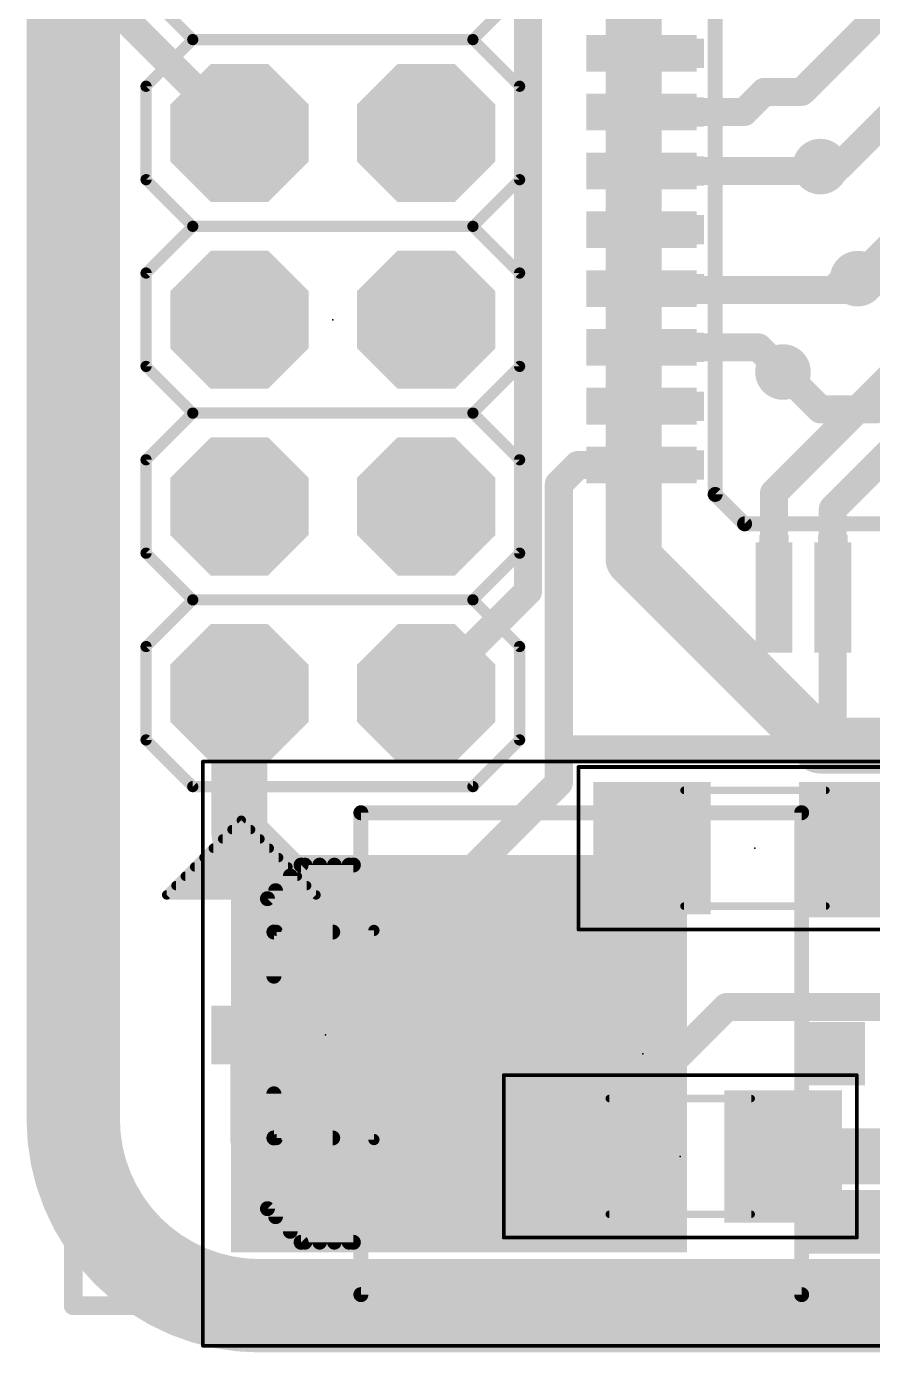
# Model space of a CAD drawing. Extents: x -0.6 to 31.5, y -1.9 to 65.7.
# Drawn here: x -0.64 to 10.87, y -0.64 to 17.4 of the extents above; entities that cross this region are included whole.
import ezdxf

# ---------------------------------------------------------------- set-up
doc = ezdxf.new("R2010")
doc.units = 0
for name, color, linetype in [('1', 22, 'CONTINUOUS'), ('16', 175, 'CONTINUOUS'), ('17', 82, 'CONTINUOUS'), ('18', 82, 'CONTINUOUS'), ('21', 253, 'CONTINUOUS'), ('22', 253, 'CONTINUOUS'), ('23', 7, 'CONTINUOUS'), ('24', 7, 'CONTINUOUS'), ('39', 22, 'CONTINUOUS'), ('40', 175, 'CONTINUOUS'), ('51', 253, 'CONTINUOUS'), ('52', 253, 'CONTINUOUS')]:
    doc.layers.add(name, color=color, linetype=linetype)

# ---------------------------------------------------------------- blocks, each defined once
blk = doc.blocks.new('RECT')
blk.add_solid([(-0.5, -0.5), (0.5, -0.5), (-0.5, 0.5), (0.5, 0.5)])
blk = doc.blocks.new('OCTAGONP')
at = {"const_width": 0.5}
blk.add_lwpolyline([(-0.25, -0.1036), (-0.25, 0.1036), (-0.1036, 0.25), (0.1036, 0.25), (0.25, 0.1036), (0.25, -0.1036), (0.1036, -0.25), (-0.1036, -0.25), (-0.25, -0.1036), (-0.25, 0.1036)], dxfattribs=at)
blk = doc.blocks.new('ROUNDV')
at = {"const_width": 0.5}
blk.add_lwpolyline([(0, -0.25, 1), (0, 0.25, 1), (0, -0.25)], format="xyb", dxfattribs=at)

msp = doc.modelspace()

# ---------------------------------------------------------------- linework, layer by layer
at = {"layer": '1'}
for points, const_width in [([(0.762, 17.4498), (0.762, 26.207)], 0.381), ([(9.906, 16.51), (11.176, 17.78)], 0.381), ([(2.2606, 15.9512), (0.762, 17.4498)], 0.381), ([(9.123, 16.235), (9.398, 16.51)], 0.381), ([(9.398, 16.51), (9.906, 16.51)], 0.381), ([(7.73, 16.235), (9.123, 16.235)], 0.381), ([(7.73, 15.435), (10.355, 15.435)], 0.381), ([(10.355, 15.435), (10.16, 15.494)], 0.381), ([(12.446, 13.97), (9.53, 11.054)], 0.381), ([(10.414, 13.8938), (10.668, 13.97)], 0.381), ([(10.4902, 13.8176), (10.414, 13.8938)], 0.381), ([(7.73, 13.835), (7.7474, 13.8176)], 0.381), ([(7.7474, 13.8176), (10.4902, 13.8176)], 0.381), ([(7.73, 13.035), (9.317, 13.035)], 0.381), ([(9.317, 13.035), (9.652, 12.7)], 0.381), ([(10.33, 10.838), (11.176, 11.684)], 0.381), ([(6.604, 11.176), (6.863, 11.435)], 0.381), ([(7.73, 11.435), (6.863, 11.435)], 0.381), ([(6.604, 7.5082), (6.604, 11.176)], 0.381), ([(9.53, 11.054), (9.53, 9.635)], 0.381), ([(10.33, 10.838), (10.33, 9.635)], 0.381), ([(10.33, 9.635), (10.33, 7.6266)], 0.381), ([(6.6633, 7.5675), (6.604, 7.5082)], 0.381), ([(8.128, 7.5675), (6.6633, 7.5675)], 0.381), ([(8.128, 7.5675), (7.9029, 7.5675)], 0.381), ([(10.2709, 7.5675), (8.128, 7.5675)], 0.381), ([(10.33, 7.6266), (10.2709, 7.5675)], 0.381), ([(10.2709, 7.5675), (12.6225, 7.5675)], 0.381), ([(6.604, 7.5082), (6.604, 7.112)], 0.381), ([(6.604, 7.112), (4.429, 4.937)], 0.381), ([(4.429, 2.781), (7.871, 6.223)], 0.381), ([(11.306, 5.588), (10.671, 6.223)], 0.381), ([(4.429, 4.633), (4.429, 4.937)], 0.381), ([(8.887, 4.064), (6.855, 2.032)], 0.381), ([(11.43, 4.064), (8.887, 4.064)], 0.381), ([(2.329, 3.683), (2.329, 2.243)], 0.381), ([(4.429, 2.733), (4.429, 2.781)], 0.381), ([(2.329, 2.243), (3.048, 1.524)], 0.381), ([(9.655, 2.032), (11.684, 2.032)], 0.762), ([(6.855, 2.032), (6.347, 1.524)], 0.381), ([(3.048, 1.524), (6.347, 1.524)], 0.381)]:
    msp.add_lwpolyline(points, dxfattribs=dict(at, const_width=const_width))
for points, const_width in [([(0.8294, 17.5172, 1), (0.6946, 17.3824)], 0.1905), ([(0.6667, 17.4498, 1), (0.8573, 17.4498)], 0.1905), ([(9.398, 16.6053, 1), (9.398, 16.4148)], 0.1905), ([(9.4654, 16.4426, 1), (9.3306, 16.5774)], 0.1905), ([(9.8386, 16.5774, 1), (9.9734, 16.4426)], 0.1905), ([(9.906, 16.4148, 1), (9.906, 16.6053)], 0.1905), ([(7.73, 16.3303, 1), (7.73, 16.1398)], 0.1905), ([(9.123, 16.1398, 1), (9.123, 16.3303)], 0.1905), ([(9.0557, 16.3024, 1), (9.1904, 16.1677)], 0.1905), ([(2.1932, 15.8838, 1), (2.328, 16.0186)], 0.1905), ([(7.73, 15.5303, 1), (7.73, 15.3398)], 0.1905), ([(10.1876, 15.5852, 1), (10.1324, 15.4028)], 0.1905), ([(10.3274, 15.3438, 1), (10.3826, 15.5262)], 0.1905), ([(10.355, 15.3398, 1), (10.355, 15.5303)], 0.1905), ([(10.4814, 13.9612, 1), (10.3466, 13.8264)], 0.1905), ([(10.3866, 13.985, 1), (10.4414, 13.8026)], 0.1905), ([(10.6954, 13.8788, 1), (10.6406, 14.0612)], 0.1905), ([(7.7974, 13.9024, 1), (7.6627, 13.7677)], 0.1905), ([(7.7474, 13.9129, 1), (7.7474, 13.7224)], 0.1905), ([(7.6801, 13.7502, 1), (7.8148, 13.885)], 0.1905), ([(10.4228, 13.7502, 1), (10.5576, 13.885)], 0.1905), ([(10.4902, 13.7224, 1), (10.4902, 13.9129)], 0.1905), ([(7.73, 13.1303, 1), (7.73, 12.9398)], 0.1905), ([(9.3843, 13.1024, 1), (9.2496, 12.9677)], 0.1905), ([(9.317, 12.9398, 1), (9.317, 13.1303)], 0.1905), ([(9.5846, 12.6326, 1), (9.7194, 12.7674)], 0.1905), ([(6.863, 11.5303, 1), (6.863, 11.3398)], 0.1905), ([(6.9304, 11.3677, 1), (6.7957, 11.5024)], 0.1905), ([(7.73, 11.3398, 1), (7.73, 11.5303)], 0.1905), ([(6.6993, 11.176, 1), (6.5088, 11.176)], 0.1905), ([(6.5366, 11.2434, 1), (6.6714, 11.1086)], 0.1905), ([(9.6253, 11.054, 1), (9.4348, 11.054)], 0.1905), ([(9.4627, 11.1214, 1), (9.5974, 10.9867)], 0.1905), ([(10.4253, 10.838, 1), (10.2348, 10.838)], 0.1905), ([(10.2627, 10.9054, 1), (10.3974, 10.7707)], 0.1905), ([(10.4253, 9.635, 1), (10.2348, 9.635)], 0.1905), ([(9.4348, 9.635, 1), (9.6253, 9.635)], 0.1905), ([(10.2348, 9.635, 1), (10.4253, 9.635)], 0.1905), ([(6.6633, 7.6628, 1), (6.6633, 7.4723)], 0.1905), ([(6.7307, 7.5001, 1), (6.596, 7.6349)], 0.1905), ([(7.9029, 7.6628, 1), (7.9029, 7.4723)], 0.1905), ([(8.128, 7.6628, 1), (8.128, 7.4723)], 0.1905), ([(8.128, 7.4723, 1), (8.128, 7.6628)], 0.1905), ([(8.128, 7.4723, 1), (8.128, 7.6628)], 0.1905), ([(10.2709, 7.6628, 1), (10.2709, 7.4723)], 0.1905), ([(10.3974, 7.5593, 1), (10.2627, 7.694)], 0.1905), ([(10.2709, 7.4723, 1), (10.2709, 7.6628)], 0.1905), ([(6.6993, 7.5082, 1), (6.5088, 7.5082)], 0.1905), ([(6.5366, 7.5755, 1), (6.6714, 7.4408)], 0.1905), ([(6.5088, 7.5082, 1), (6.6993, 7.5082)], 0.1905), ([(10.2035, 7.6349, 1), (10.3382, 7.5001)], 0.1905), ([(10.2348, 7.6266, 1), (10.4253, 7.6266)], 0.1905), ([(6.6714, 7.0446, 1), (6.5366, 7.1794)], 0.1905), ([(6.5088, 7.112, 1), (6.6993, 7.112)], 0.1905), ([(7.9384, 6.1556, 1), (7.8036, 6.2904)], 0.1905), ([(10.7384, 6.2904, 1), (10.6036, 6.1556)], 0.1905), ([(4.3616, 5.0044, 1), (4.4964, 4.8696)], 0.1905), ([(4.5243, 4.937, 1), (4.3338, 4.937)], 0.1905), ([(4.3338, 4.633, 1), (4.5243, 4.633)], 0.1905), ([(8.887, 4.1593, 1), (8.887, 3.9688)], 0.1905), ([(8.9544, 3.9966, 1), (8.8196, 4.1314)], 0.1905), ([(2.4243, 3.683, 1), (2.2338, 3.683)], 0.1905), ([(4.3616, 2.8484, 1), (4.4964, 2.7136)], 0.1905), ([(4.5243, 2.781, 1), (4.3338, 2.781)], 0.1905), ([(4.3338, 2.733, 1), (4.5243, 2.733)], 0.1905), ([(2.3964, 2.3104, 1), (2.2616, 2.1756)], 0.1905), ([(9.655, 2.2225, 1), (9.655, 1.8415)], 0.381), ([(2.2338, 2.243, 1), (2.4243, 2.243)], 0.1905), ([(6.7876, 2.0994, 1), (6.9224, 1.9646)], 0.1905), ([(6.9224, 1.9646, 1), (6.7876, 2.0994)], 0.1905), ([(3.048, 1.6193, 1), (3.048, 1.4287)], 0.1905), ([(2.9806, 1.4566, 1), (3.1154, 1.5914)], 0.1905), ([(6.2796, 1.5914, 1), (6.4144, 1.4566)], 0.1905), ([(6.347, 1.4287, 1), (6.347, 1.6193)], 0.1905)]:
    msp.add_lwpolyline(points, format="xyb", dxfattribs=dict(at, const_width=const_width))
at = {"layer": '16'}
for points, const_width in [([(0, 0), (0, 42.164)], 0.254), ([(7.62, 20.32), (7.62, 10.16)], 0.762), ([(10.668, 13.97), (17.021, 20.323)], 0.381), ([(6.1849, 9.7155), (6.1849, 19.0646)], 0.381), ([(10.414, 15.494), (12.7, 17.78)], 0.381), ([(10.16, 15.494), (10.414, 15.494)], 0.381), ([(10.922, 12.192), (12.573, 13.843)], 0.381), ([(9.652, 12.7), (10.16, 12.192)], 0.381), ([(10.16, 12.192), (10.922, 12.192)], 0.381), ([(7.62, 10.16), (10.16, 7.62)], 0.762), ([(4.8006, 8.3312), (6.1849, 9.7155)], 0.381), ([(2.2606, 8.3312), (2.2606, 6.4154)], 0.762), ([(2.286, 8.3058), (2.2606, 8.3312)], 0.4572), ([(10.16, 7.62), (14.224, 7.62)], 0.762), ([(2.2606, 6.4154), (5.247, 3.429)], 0.762), ([(29.845, 0), (0, 0)], 0.254)]:
    msp.add_lwpolyline(points, dxfattribs=dict(at, const_width=const_width))
for points, const_width in [([(10.16, 15.5893, 1), (10.16, 15.3988)], 0.1905), ([(10.3466, 15.5614, 1), (10.4814, 15.4266)], 0.1905), ([(10.414, 15.3988, 1), (10.414, 15.5893)], 0.1905), ([(10.6006, 14.0374, 1), (10.7354, 13.9026)], 0.1905), ([(9.7194, 12.7674, 1), (9.5846, 12.6326)], 0.1905), ([(10.16, 12.2873, 1), (10.16, 12.0968)], 0.1905), ([(10.0926, 12.1246, 1), (10.2274, 12.2594)], 0.1905), ([(10.8546, 12.2594, 1), (10.9894, 12.1246)], 0.1905), ([(10.922, 12.0968, 1), (10.922, 12.2873)], 0.1905), ([(7.7547, 10.2947, 1), (7.4853, 10.0253)], 0.381), ([(7.4295, 10.16, 1), (7.8105, 10.16)], 0.381), ([(6.0897, 9.7155, 1), (6.2802, 9.7155)], 0.1905), ([(6.2523, 9.6481, 1), (6.1175, 9.7829)], 0.1905), ([(2.4511, 8.3312, 1), (2.0701, 8.3312)], 0.381), ([(2.3414, 8.412, 1), (2.1798, 8.2504)], 0.2286), ([(2.2052, 8.225, 1), (2.3668, 8.3866)], 0.2286), ([(4.7332, 8.3986, 1), (4.868, 8.2638)], 0.1905), ([(10.16, 7.8105, 1), (10.16, 7.4295)], 0.381), ([(10.0253, 7.4853, 1), (10.2947, 7.7547)], 0.381), ([(2.3953, 6.5501, 1), (2.1259, 6.2807)], 0.381), ([(2.0701, 6.4154, 1), (2.4511, 6.4154)], 0.381), ([(5.1123, 3.2943, 1), (5.3817, 3.5637)], 0.381), ([(0, 0.0635, 1), (0, -0.0635)], 0.127), ([(-0.0635, 0, 1), (0.0635, 0)], 0.127)]:
    msp.add_lwpolyline(points, format="xyb", dxfattribs=dict(at, const_width=const_width))
at = {"layer": '21'}
for points, const_width in [([(0, 62.484), (0, 2.54)], 1.27), ([(8.73, 11.035), (8.73, 19.835)], 0.2032), ([(0.9906, 17.8562), (1.6256, 17.2212)], 0.1524), ([(6.0706, 17.8562), (5.4356, 17.2212)], 0.1524), ([(1.6256, 17.2212), (0.9906, 16.5862)], 0.1524), ([(5.4356, 17.2212), (1.6256, 17.2212)], 0.1524), ([(5.4356, 17.2212), (6.0706, 16.5862)], 0.1524), ([(0.9906, 16.5862), (0.9906, 15.3162)], 0.1524), ([(6.0706, 16.5862), (6.0706, 15.3162)], 0.1524), ([(0.9906, 15.3162), (1.6256, 14.6812)], 0.1524), ([(6.0706, 15.3162), (5.4356, 14.6812)], 0.1524), ([(1.6256, 14.6812), (0.9906, 14.0462)], 0.1524), ([(5.4356, 14.6812), (1.6256, 14.6812)], 0.1524), ([(5.4356, 14.6812), (6.0706, 14.0462)], 0.1524), ([(0.9906, 14.0462), (0.9906, 12.7762)], 0.1524), ([(6.0706, 14.0462), (6.0706, 12.7762)], 0.1524), ([(0.9906, 12.7762), (1.6256, 12.1412)], 0.1524), ([(6.0706, 12.7762), (5.4356, 12.1412)], 0.1524), ([(1.6256, 12.1412), (0.9906, 11.5062)], 0.1524), ([(5.4356, 12.1412), (1.6256, 12.1412)], 0.1524), ([(5.4356, 12.1412), (6.0706, 11.5062)], 0.1524), ([(0.9906, 11.5062), (0.9906, 10.2362)], 0.1524), ([(6.0706, 11.5062), (6.0706, 10.2362)], 0.1524), ([(9.13, 10.635), (8.73, 11.035)], 0.2032), ([(17.93, 10.635), (9.13, 10.635)], 0.2032), ([(0.9906, 10.2362), (1.6256, 9.6012)], 0.1524), ([(6.0706, 10.2362), (5.4356, 9.6012)], 0.1524), ([(1.6256, 9.6012), (0.9906, 8.9662)], 0.1524), ([(5.4356, 9.6012), (1.6256, 9.6012)], 0.1524), ([(5.4356, 9.6012), (6.0706, 8.9662)], 0.1524), ([(0.9906, 8.9662), (0.9906, 7.6962)], 0.1524), ([(6.0706, 8.9662), (6.0706, 7.6962)], 0.1524), ([(0.9906, 7.6962), (1.6256, 7.0612)], 0.1524), ([(6.0706, 7.6962), (5.4356, 7.0612)], 0.1524), ([(5.4356, 7.0612), (1.6256, 7.0612)], 0.1524), ([(2.286, 6.604), (1.27, 5.588)], 0.127), ([(2.159, 6.477), (2.413, 6.477)], 0.127), ([(3.302, 5.588), (2.286, 6.604)], 0.127), ([(2.032, 6.35), (2.54, 6.35)], 0.127), ([(1.778, 6.096), (2.794, 6.096)], 0.127), ([(1.905, 6.223), (2.667, 6.223)], 0.127), ([(1.651, 5.969), (2.921, 5.969)], 0.127), ([(1.397, 5.715), (3.175, 5.715)], 0.127), ([(1.524, 5.842), (3.048, 5.842)], 0.127), ([(1.27, 5.588), (3.302, 5.588)], 0.127), ([(1.27, 5.588), (3.302, 5.588)], 0.127), ([(2.729, 4.483), (2.729, 5.083)], 0.2032), ([(2.729, 5.083), (3.529, 5.083)], 0.2032), ([(2.729, 2.883), (2.729, 2.283)], 0.2032), ([(2.729, 2.283), (3.529, 2.283)], 0.2032), ([(2.54, 0), (27.432, 0)], 1.27)]:
    msp.add_lwpolyline(points, dxfattribs=dict(at, const_width=const_width))
for points, const_width in [([(1.6256, 17.2593, 1), (1.6256, 17.1831)], 0.0762), ([(1.6525, 17.1943, 1), (1.5987, 17.2481)], 0.0762), ([(1.5987, 17.1943, 1), (1.6525, 17.2481)], 0.0762), ([(5.4625, 17.2481, 1), (5.4087, 17.1943)], 0.0762), ([(5.4087, 17.2481, 1), (5.4625, 17.1943)], 0.0762), ([(5.4356, 17.1831, 1), (5.4356, 17.2593)], 0.0762), ([(1.0287, 16.5862, 1), (0.9525, 16.5862)], 0.0762), ([(0.9637, 16.6131, 1), (1.0175, 16.5593)], 0.0762), ([(6.1087, 16.5862, 1), (6.0325, 16.5862)], 0.0762), ([(6.0437, 16.5593, 1), (6.0975, 16.6131)], 0.0762), ([(0.9525, 15.3162, 1), (1.0287, 15.3162)], 0.0762), ([(1.0175, 15.3431, 1), (0.9637, 15.2893)], 0.0762), ([(6.0325, 15.3162, 1), (6.1087, 15.3162)], 0.0762), ([(6.0975, 15.2893, 1), (6.0437, 15.3431)], 0.0762), ([(1.6256, 14.7193, 1), (1.6256, 14.6431)], 0.0762), ([(1.6525, 14.6543, 1), (1.5987, 14.7081)], 0.0762), ([(1.5987, 14.6543, 1), (1.6525, 14.7081)], 0.0762), ([(5.4625, 14.7081, 1), (5.4087, 14.6543)], 0.0762), ([(5.4087, 14.7081, 1), (5.4625, 14.6543)], 0.0762), ([(5.4356, 14.6431, 1), (5.4356, 14.7193)], 0.0762), ([(1.0287, 14.0462, 1), (0.9525, 14.0462)], 0.0762), ([(0.9637, 14.0731, 1), (1.0175, 14.0193)], 0.0762), ([(6.1087, 14.0462, 1), (6.0325, 14.0462)], 0.0762), ([(6.0437, 14.0193, 1), (6.0975, 14.0731)], 0.0762), ([(0.9525, 12.7762, 1), (1.0287, 12.7762)], 0.0762), ([(1.0175, 12.8031, 1), (0.9637, 12.7493)], 0.0762), ([(6.0325, 12.7762, 1), (6.1087, 12.7762)], 0.0762), ([(6.0975, 12.7493, 1), (6.0437, 12.8031)], 0.0762), ([(1.6256, 12.1793, 1), (1.6256, 12.1031)], 0.0762), ([(1.6525, 12.1143, 1), (1.5987, 12.1681)], 0.0762), ([(1.5987, 12.1143, 1), (1.6525, 12.1681)], 0.0762), ([(5.4625, 12.1681, 1), (5.4087, 12.1143)], 0.0762), ([(5.4087, 12.1681, 1), (5.4625, 12.1143)], 0.0762), ([(5.4356, 12.1031, 1), (5.4356, 12.1793)], 0.0762), ([(1.0287, 11.5062, 1), (0.9525, 11.5062)], 0.0762), ([(0.9637, 11.5331, 1), (1.0175, 11.4793)], 0.0762), ([(6.1087, 11.5062, 1), (6.0325, 11.5062)], 0.0762), ([(6.0437, 11.4793, 1), (6.0975, 11.5331)], 0.0762), ([(8.7659, 11.0709, 1), (8.6941, 10.9991)], 0.1016), ([(8.6792, 11.035, 1), (8.7808, 11.035)], 0.1016), ([(9.13, 10.6858, 1), (9.13, 10.5842)], 0.1016), ([(9.0941, 10.5991, 1), (9.1659, 10.6709)], 0.1016), ([(1.0175, 10.2631, 1), (0.9637, 10.2093)], 0.0762), ([(6.0975, 10.2093, 1), (6.0437, 10.2631)], 0.0762), ([(0.9525, 10.2362, 1), (1.0287, 10.2362)], 0.0762), ([(6.0325, 10.2362, 1), (6.1087, 10.2362)], 0.0762), ([(1.6256, 9.6393, 1), (1.6256, 9.5631)], 0.0762), ([(1.6525, 9.5743, 1), (1.5987, 9.6281)], 0.0762), ([(1.5987, 9.5743, 1), (1.6525, 9.6281)], 0.0762), ([(5.4625, 9.6281, 1), (5.4087, 9.5743)], 0.0762), ([(5.4087, 9.6281, 1), (5.4625, 9.5743)], 0.0762), ([(5.4356, 9.5631, 1), (5.4356, 9.6393)], 0.0762), ([(1.0287, 8.9662, 1), (0.9525, 8.9662)], 0.0762), ([(0.9637, 8.9931, 1), (1.0175, 8.9393)], 0.0762), ([(6.1087, 8.9662, 1), (6.0325, 8.9662)], 0.0762), ([(6.0437, 8.9393, 1), (6.0975, 8.9931)], 0.0762), ([(1.0175, 7.7231, 1), (0.9637, 7.6693)], 0.0762), ([(6.0975, 7.6693, 1), (6.0437, 7.7231)], 0.0762), ([(0.9525, 7.6962, 1), (1.0287, 7.6962)], 0.0762), ([(6.0325, 7.6962, 1), (6.1087, 7.6962)], 0.0762), ([(1.6256, 7.0993, 1), (1.6256, 7.0231)], 0.0762), ([(1.5987, 7.0343, 1), (1.6525, 7.0881)], 0.0762), ([(5.4087, 7.0881, 1), (5.4625, 7.0343)], 0.0762), ([(5.4356, 7.0231, 1), (5.4356, 7.0993)], 0.0762), ([(2.159, 6.5088, 1), (2.159, 6.4453)], 0.0635), ([(2.3085, 6.6265, 1), (2.2635, 6.5815)], 0.0635), ([(2.3085, 6.5815, 1), (2.2635, 6.6265)], 0.0635), ([(2.413, 6.4453, 1), (2.413, 6.5088)], 0.0635), ([(2.032, 6.3818, 1), (2.032, 6.3183)], 0.0635), ([(2.54, 6.3183, 1), (2.54, 6.3818)], 0.0635), ([(1.778, 6.1277, 1), (1.778, 6.0643)], 0.0635), ([(1.905, 6.2547, 1), (1.905, 6.1913)], 0.0635), ([(2.667, 6.1913, 1), (2.667, 6.2547)], 0.0635), ([(2.794, 6.0643, 1), (2.794, 6.1277)], 0.0635), ([(1.651, 6.0008, 1), (1.651, 5.9373)], 0.0635), ([(2.921, 5.9373, 1), (2.921, 6.0008)], 0.0635), ([(1.397, 5.7467, 1), (1.397, 5.6833)], 0.0635), ([(1.524, 5.8738, 1), (1.524, 5.8103)], 0.0635), ([(3.048, 5.8103, 1), (3.048, 5.8738)], 0.0635), ([(3.175, 5.6833, 1), (3.175, 5.7467)], 0.0635), ([(1.2475, 5.6105, 1), (1.2925, 5.5655)], 0.0635), ([(1.27, 5.6197, 1), (1.27, 5.5563)], 0.0635), ([(1.27, 5.6197, 1), (1.27, 5.5563)], 0.0635), ([(3.2795, 5.5655, 1), (3.3245, 5.6105)], 0.0635), ([(3.302, 5.5563, 1), (3.302, 5.6197)], 0.0635), ([(3.302, 5.5563, 1), (3.302, 5.6197)], 0.0635), ([(2.7798, 5.083, 1), (2.6782, 5.083)], 0.1016), ([(2.729, 5.1338, 1), (2.729, 5.0322)], 0.1016), ([(3.529, 5.0322, 1), (3.529, 5.1338)], 0.1016), ([(2.6782, 4.483, 1), (2.7798, 4.483)], 0.1016), ([(0, 2.54, 0.4142), (2.54, 0)], 1.27), ([(0.3175, 2.54, 1), (-0.3175, 2.54)], 0.635), ([(2.7798, 2.883, 1), (2.6782, 2.883)], 0.1016), ([(-0.3175, 2.54, 1), (0.3175, 2.54)], 0.635), ([(2.729, 2.3338, 1), (2.729, 2.2322)], 0.1016), ([(3.529, 2.2322, 1), (3.529, 2.3338)], 0.1016), ([(2.6782, 2.283, 1), (2.7798, 2.283)], 0.1016), ([(2.54, 0.3175, 1), (2.54, -0.3175)], 0.635), ([(2.54, -0.3175, 1), (2.54, 0.3175)], 0.635)]:
    msp.add_lwpolyline(points, format="xyb", dxfattribs=dict(at, const_width=const_width))
at = {"layer": '22'}
for points, const_width in [([(0, 20.4893), (0, 16.5382)], 0.762), ([(0, 15.1285), (0, 14.8999)], 0.762), ([(0, 13.4902), (0, 9.5391)], 0.762), ([(0, 8.1294), (0, 7.9008)], 0.762), ([(0, 6.4911), (0, 2.54)], 0.762), ([(9.906, 6.706), (3.9116, 6.7056)], 0.2032), ([(9.906, 0.152), (9.906, 6.706)], 0.2032), ([(2.54, 0), (6.477, 0)], 0.762), ([(7.8867, 0), (8.1153, 0)], 0.762), ([(9.525, 0), (13.462, 0)], 0.762), ([(3.9116, 0.1524), (9.906, 0.152)], 0.2032)]:
    msp.add_lwpolyline(points, dxfattribs=dict(at, const_width=const_width))
for points, const_width in [([(-0.1905, 16.5382, 1), (0.1905, 16.5382)], 0.381), ([(0.1905, 15.1285, 1), (-0.1905, 15.1285)], 0.381), ([(-0.1905, 14.8999, 1), (0.1905, 14.8999)], 0.381), ([(0.1905, 13.4902, 1), (-0.1905, 13.4902)], 0.381), ([(-0.1905, 9.5391, 1), (0.1905, 9.5391)], 0.381), ([(0.1905, 8.1294, 1), (-0.1905, 8.1294)], 0.381), ([(-0.1905, 7.9008, 1), (0.1905, 7.9008)], 0.381), ([(0.1905, 6.4911, 1), (-0.1905, 6.4911)], 0.381), ([(3.9116, 6.7564, 1), (3.9116, 6.6548)], 0.1016), ([(9.9568, 6.706, 1), (9.8552, 6.706)], 0.1016), ([(9.906, 6.6552, 1), (9.906, 6.7568)], 0.1016), ([(0, 2.54, 0.4142), (2.54, 0)], 0.762), ([(0.1905, 2.54, 1), (-0.1905, 2.54)], 0.381), ([(-0.1905, 2.54, 1), (0.1905, 2.54)], 0.381), ([(2.54, 0.1905, 1), (2.54, -0.1905)], 0.381), ([(2.54, -0.1905, 1), (2.54, 0.1905)], 0.381), ([(6.477, -0.1905, 1), (6.477, 0.1905)], 0.381), ([(7.8867, 0.1905, 1), (7.8867, -0.1905)], 0.381), ([(8.1153, -0.1905, 1), (8.1153, 0.1905)], 0.381), ([(9.525, 0.1905, 1), (9.525, -0.1905)], 0.381), ([(3.9116, 0.2032, 1), (3.9116, 0.1016)], 0.1016), ([(9.8552, 0.152, 1), (9.9568, 0.152)], 0.1016), ([(9.906, 0.1012, 1), (9.906, 0.2028)], 0.1016)]:
    msp.add_lwpolyline(points, format="xyb", dxfattribs=dict(at, const_width=const_width))
at = {"layer": '23'}
for p in [(3.5306, 13.4112), (9.271, 6.223), (3.429, 3.683), (8.255, 2.032)]:
    msp.add_point(p, dxfattribs=at)
at = {"layer": '24'}
msp.add_point((7.747, 3.429), dxfattribs=at)
at = {"layer": '39', "const_width": 0.0508}
for points in [[(6.8707, 7.3279), (11.6713, 7.3279)], [(6.8707, 5.1181), (6.8707, 7.3279)], [(11.6713, 5.1181), (6.8707, 5.1181)], [(5.8547, 3.1369), (10.6553, 3.1369)], [(5.8547, 0.9271), (5.8547, 3.1369)], [(10.6553, 3.1369), (10.6553, 0.9271)], [(10.6553, 0.9271), (5.8547, 0.9271)]]:
    msp.add_lwpolyline(points, dxfattribs=at)
at = {"layer": '39', "const_width": 0.0254}
for points in [[(6.8707, 7.3406, 1), (6.8707, 7.3152)], [(6.8834, 7.3279, 1), (6.858, 7.3279)], [(6.8707, 5.1308, 1), (6.8707, 5.1054)], [(6.858, 5.1181, 1), (6.8834, 5.1181)], [(5.8547, 3.1496, 1), (5.8547, 3.1242)], [(5.8674, 3.1369, 1), (5.842, 3.1369)], [(10.668, 3.1369, 1), (10.6426, 3.1369)], [(10.6553, 3.1242, 1), (10.6553, 3.1496)], [(5.8547, 0.9398, 1), (5.8547, 0.9144)], [(5.842, 0.9271, 1), (5.8674, 0.9271)], [(10.6426, 0.9271, 1), (10.668, 0.9271)], [(10.6553, 0.9144, 1), (10.6553, 0.9398)]]:
    msp.add_lwpolyline(points, format="xyb", dxfattribs=at)
at = {"layer": '40', "const_width": 0.0508}
for points in [[(1.764, 7.402), (1.764, -0.544)], [(13.73, 7.402), (1.764, 7.402)], [(1.764, -0.544), (13.73, -0.544)]]:
    msp.add_lwpolyline(points, dxfattribs=at)
at = {"layer": '40', "const_width": 0.0254}
for points in [[(1.7767, 7.402, 1), (1.7513, 7.402)], [(1.764, 7.4147, 1), (1.764, 7.3893)], [(1.764, -0.5313, 1), (1.764, -0.5567)], [(1.7513, -0.544, 1), (1.7767, -0.544)]]:
    msp.add_lwpolyline(points, format="xyb", dxfattribs=at)
at = {"layer": '51'}
for points, const_width in [([(10.236, 7.01), (8.306, 7.01)], 0.1016), ([(10.236, 5.436), (8.306, 5.436)], 0.1016), ([(2.7686, 5.1054), (4.0894, 5.1054)], 0.1524), ([(2.7686, 2.2606), (2.7686, 5.1054)], 0.1524), ([(4.0894, 5.1054), (4.0894, 2.2606)], 0.1524), ([(9.22, 2.819), (7.29, 2.819)], 0.1016), ([(4.0894, 2.2606), (2.7686, 2.2606)], 0.1524), ([(9.22, 1.245), (7.29, 1.245)], 0.1016)]:
    msp.add_lwpolyline(points, dxfattribs=dict(at, const_width=const_width))
for points, const_width in [([(8.306, 7.0354, 1), (8.306, 6.9846)], 0.0508), ([(10.236, 6.9846, 1), (10.236, 7.0354)], 0.0508), ([(8.306, 5.4614, 1), (8.306, 5.4106)], 0.0508), ([(10.236, 5.4106, 1), (10.236, 5.4614)], 0.0508), ([(2.7686, 5.1435, 1), (2.7686, 5.0673)], 0.0762), ([(2.8067, 5.1054, 1), (2.7305, 5.1054)], 0.0762), ([(4.1275, 5.1054, 1), (4.0513, 5.1054)], 0.0762), ([(4.0894, 5.0673, 1), (4.0894, 5.1435)], 0.0762), ([(7.29, 2.8444, 1), (7.29, 2.7936)], 0.0508), ([(9.22, 2.7936, 1), (9.22, 2.8444)], 0.0508), ([(2.7686, 2.2987, 1), (2.7686, 2.2225)], 0.0762), ([(2.7305, 2.2606, 1), (2.8067, 2.2606)], 0.0762), ([(4.0513, 2.2606, 1), (4.1275, 2.2606)], 0.0762), ([(4.0894, 2.2225, 1), (4.0894, 2.2987)], 0.0762), ([(7.29, 1.2704, 1), (7.29, 1.2196)], 0.0508), ([(9.22, 1.2196, 1), (9.22, 1.2704)], 0.0508)]:
    msp.add_lwpolyline(points, format="xyb", dxfattribs=dict(at, const_width=const_width))
at = {"layer": '52'}
for points, const_width in [([(3.912, 6.706), (3.9124, 0.1516)], 0.2032), ([(3.0988, 5.9944), (2.6416, 5.5372)], 0.2032), ([(3.0988, 5.9944), (2.6416, 5.5372)], 0.1998), ([(3.81, 5.9944), (3.0988, 5.9944)], 0.2032), ([(3.81, 5.9944), (3.0988, 5.9944)], 0.1998), ([(3.1516, 5.9944), (3.1516, 0.8636)], 0.1998), ([(3.3514, 5.9944), (3.3514, 0.8636)], 0.1998), ([(3.5512, 5.9944), (3.5512, 0.8636)], 0.1998), ([(3.751, 5.9944), (3.751, 0.8636)], 0.1998), ([(3.81, 0.8636), (3.81, 5.9944)], 0.2032), ([(3.81, 0.8636), (3.81, 5.9944)], 0.1998), ([(2.9518, 5.8474), (2.9518, 1.0106)], 0.1998), ([(2.6416, 5.5372), (2.6416, 1.3208)], 0.2032), ([(2.6416, 5.5372), (2.6416, 1.3208)], 0.1998), ([(2.752, 5.6476), (2.752, 1.2104)], 0.1998), ([(2.6416, 1.3208), (3.0988, 0.8636)], 0.2032), ([(2.6416, 1.3208), (3.0988, 0.8636)], 0.1998), ([(3.0988, 0.8636), (3.81, 0.8636)], 0.2032), ([(3.0988, 0.8636), (3.81, 0.8636)], 0.1998)]:
    msp.add_lwpolyline(points, dxfattribs=dict(at, const_width=const_width))
for points, const_width in [([(3.9628, 6.706, 1), (3.8612, 6.706)], 0.1016), ([(3.0988, 6.0452, 1), (3.0988, 5.9436)], 0.1016), ([(3.0988, 6.0444, 1), (3.0988, 5.9445)], 0.0999), ([(3.1347, 5.9585, 1), (3.0629, 6.0303)], 0.1016), ([(3.1341, 5.9591, 1), (3.0635, 6.0297)], 0.0999), ([(3.2016, 5.9944, 1), (3.1017, 5.9944)], 0.0999), ([(3.4014, 5.9944, 1), (3.3015, 5.9944)], 0.0999), ([(3.6012, 5.9944, 1), (3.5013, 5.9944)], 0.0999), ([(3.801, 5.9944, 1), (3.7011, 5.9944)], 0.0999), ([(3.8608, 5.9944, 1), (3.7592, 5.9944)], 0.1016), ([(3.8599, 5.9944, 1), (3.7601, 5.9944)], 0.0999), ([(3.81, 5.9436, 1), (3.81, 6.0452)], 0.1016), ([(3.81, 5.9445, 1), (3.81, 6.0444)], 0.0999), ([(3.0017, 5.8474, 1), (2.9019, 5.8474)], 0.0999), ([(2.6924, 5.5372, 1), (2.5908, 5.5372)], 0.1016), ([(2.6057, 5.5731, 1), (2.6775, 5.5013)], 0.1016), ([(2.6915, 5.5372, 1), (2.5917, 5.5372)], 0.0999), ([(2.6063, 5.5725, 1), (2.6769, 5.5019)], 0.0999), ([(2.802, 5.6476, 1), (2.7021, 5.6476)], 0.0999), ([(2.6775, 1.3567, 1), (2.6057, 1.2849)], 0.1016), ([(2.5908, 1.3208, 1), (2.6924, 1.3208)], 0.1016), ([(2.6769, 1.3561, 1), (2.6063, 1.2855)], 0.0999), ([(2.5917, 1.3208, 1), (2.6915, 1.3208)], 0.0999), ([(2.7021, 1.2104, 1), (2.802, 1.2104)], 0.0999), ([(2.9019, 1.0106, 1), (3.0017, 1.0106)], 0.0999), ([(3.0988, 0.9144, 1), (3.0988, 0.8128)], 0.1016), ([(3.0988, 0.9136, 1), (3.0988, 0.8136)], 0.0999), ([(3.0629, 0.8277, 1), (3.1347, 0.8995)], 0.1016), ([(3.0635, 0.8283, 1), (3.1341, 0.8989)], 0.0999), ([(3.1017, 0.8636, 1), (3.2016, 0.8636)], 0.0999), ([(3.3015, 0.8636, 1), (3.4014, 0.8636)], 0.0999), ([(3.5013, 0.8636, 1), (3.6012, 0.8636)], 0.0999), ([(3.7011, 0.8636, 1), (3.801, 0.8636)], 0.0999), ([(3.7592, 0.8636, 1), (3.8608, 0.8636)], 0.1016), ([(3.7601, 0.8636, 1), (3.8599, 0.8636)], 0.0999), ([(3.81, 0.8128, 1), (3.81, 0.9144)], 0.1016), ([(3.81, 0.8136, 1), (3.81, 0.9136)], 0.0999), ([(3.8616, 0.1516, 1), (3.9632, 0.1516)], 0.1016)]:
    msp.add_lwpolyline(points, format="xyb", dxfattribs=dict(at, const_width=const_width))

# ---------------------------------------------------------------- block references
at = {"layer": '1'}
for p, xscale, yscale, rotation in [((7.73, 17.035), 1.5, 0.5, 180), ((7.73, 16.235), 1.5, 0.5, 180), ((7.73, 15.435), 1.5, 0.5, 180), ((7.73, 14.635), 1.5, 0.5, 180), ((7.73, 13.835), 1.5, 0.5, 180), ((7.73, 13.035), 1.5, 0.5, 180), ((7.73, 12.235), 1.5, 0.5, 180), ((7.73, 11.435), 1.5, 0.5, 180), ((9.53, 9.635), 0.5, 1.5, 180), ((10.33, 9.635), 0.5, 1.5, 180), ((7.871, 6.223), 1.6, 1.8, 180), ((10.671, 6.223), 1.6, 1.8, 180), ((4.429, 4.633), 0.8, 0.9, 90), ((2.329, 3.683), 0.8, 0.9, 90), ((4.429, 2.733), 0.8, 0.9, 90), ((6.855, 2.032), 1.6, 1.8, 180), ((9.655, 2.032), 1.6, 1.8, 180)]:
    msp.add_blockref('RECT', p, dxfattribs=dict(at, xscale=xscale, yscale=yscale, rotation=rotation))
at = {"layer": '16', "xscale": 5.4, "yscale": 6.2, "rotation": 270}
msp.add_blockref('RECT', (5.247, 3.429), dxfattribs=at)
at = {"layer": '17', "xscale": 1.8796, "yscale": 1.8796, "rotation": 270}
for p in [(2.2606, 15.9512), (2.2606, 15.9512), (4.8006, 15.9512), (4.8006, 15.9512), (2.2606, 13.4112), (2.2606, 13.4112), (4.8006, 13.4112), (4.8006, 13.4112), (2.2606, 10.8712), (2.2606, 10.8712), (4.8006, 10.8712), (4.8006, 10.8712), (2.2606, 8.3312), (2.2606, 8.3312), (4.8006, 8.3312), (4.8006, 8.3312)]:
    msp.add_blockref('OCTAGONP', p, dxfattribs=at)
at = {"layer": '18', "xscale": 0.7564, "yscale": 0.7564}
for p in [(10.16, 15.494), (10.16, 15.494), (10.668, 13.97), (10.668, 13.97), (9.652, 12.7), (9.652, 12.7)]:
    msp.add_blockref('ROUNDV', p, dxfattribs=at)
at = {"layer": '21', "xscale": 0.508, "yscale": 0.508}
msp.add_blockref('RECT', (2.2606, 13.4112), dxfattribs=at)
at = {"layer": '22', "xscale": 0.8636, "yscale": 0.762, "rotation": 270}
msp.add_blockref('RECT', (10.3886, 3.429), dxfattribs=at)
at = {"layer": '51', "rotation": 180}
for p, xscale, yscale in [((8.005, 17.0351), 1.1501, 0.4001), ((8.005, 16.235), 1.1501, 0.4001), ((8.005, 15.435), 1.1501, 0.3998), ((8.005, 14.6351), 1.1501, 0.4001), ((8.005, 13.835), 1.1501, 0.4001), ((8.005, 13.0351), 1.1501, 0.4), ((8.005, 12.235), 1.1501, 0.4), ((8.005, 11.435), 1.1501, 0.3998), ((9.53, 9.91), 0.3998, 1.1501), ((10.33, 9.91), 0.4, 1.1501), ((7.9443, 6.2221), 0.7501, 1.7), ((10.5978, 6.2239), 0.7501, 1.7), ((6.9283, 2.0311), 0.7501, 1.7), ((9.5818, 2.0329), 0.7501, 1.7)]:
    msp.add_blockref('RECT', p, dxfattribs=dict(at, xscale=xscale, yscale=yscale))
at = {"layer": '51', "xscale": 0.508, "yscale": 0.508}
for p in [(2.2606, 15.9512), (4.8006, 15.9512), (4.8006, 13.4112), (2.2606, 10.8712), (4.8006, 10.8712), (2.2606, 8.3312), (4.8006, 8.3312)]:
    msp.add_blockref('RECT', p, dxfattribs=at)
at = {"layer": '52', "xscale": 0.8636, "yscale": 2.8956, "rotation": 270}
for p in [(11.4554, 5.715), (11.4554, 1.143)]:
    msp.add_blockref('RECT', p, dxfattribs=at)

doc.saveas('drawing.dxf')
